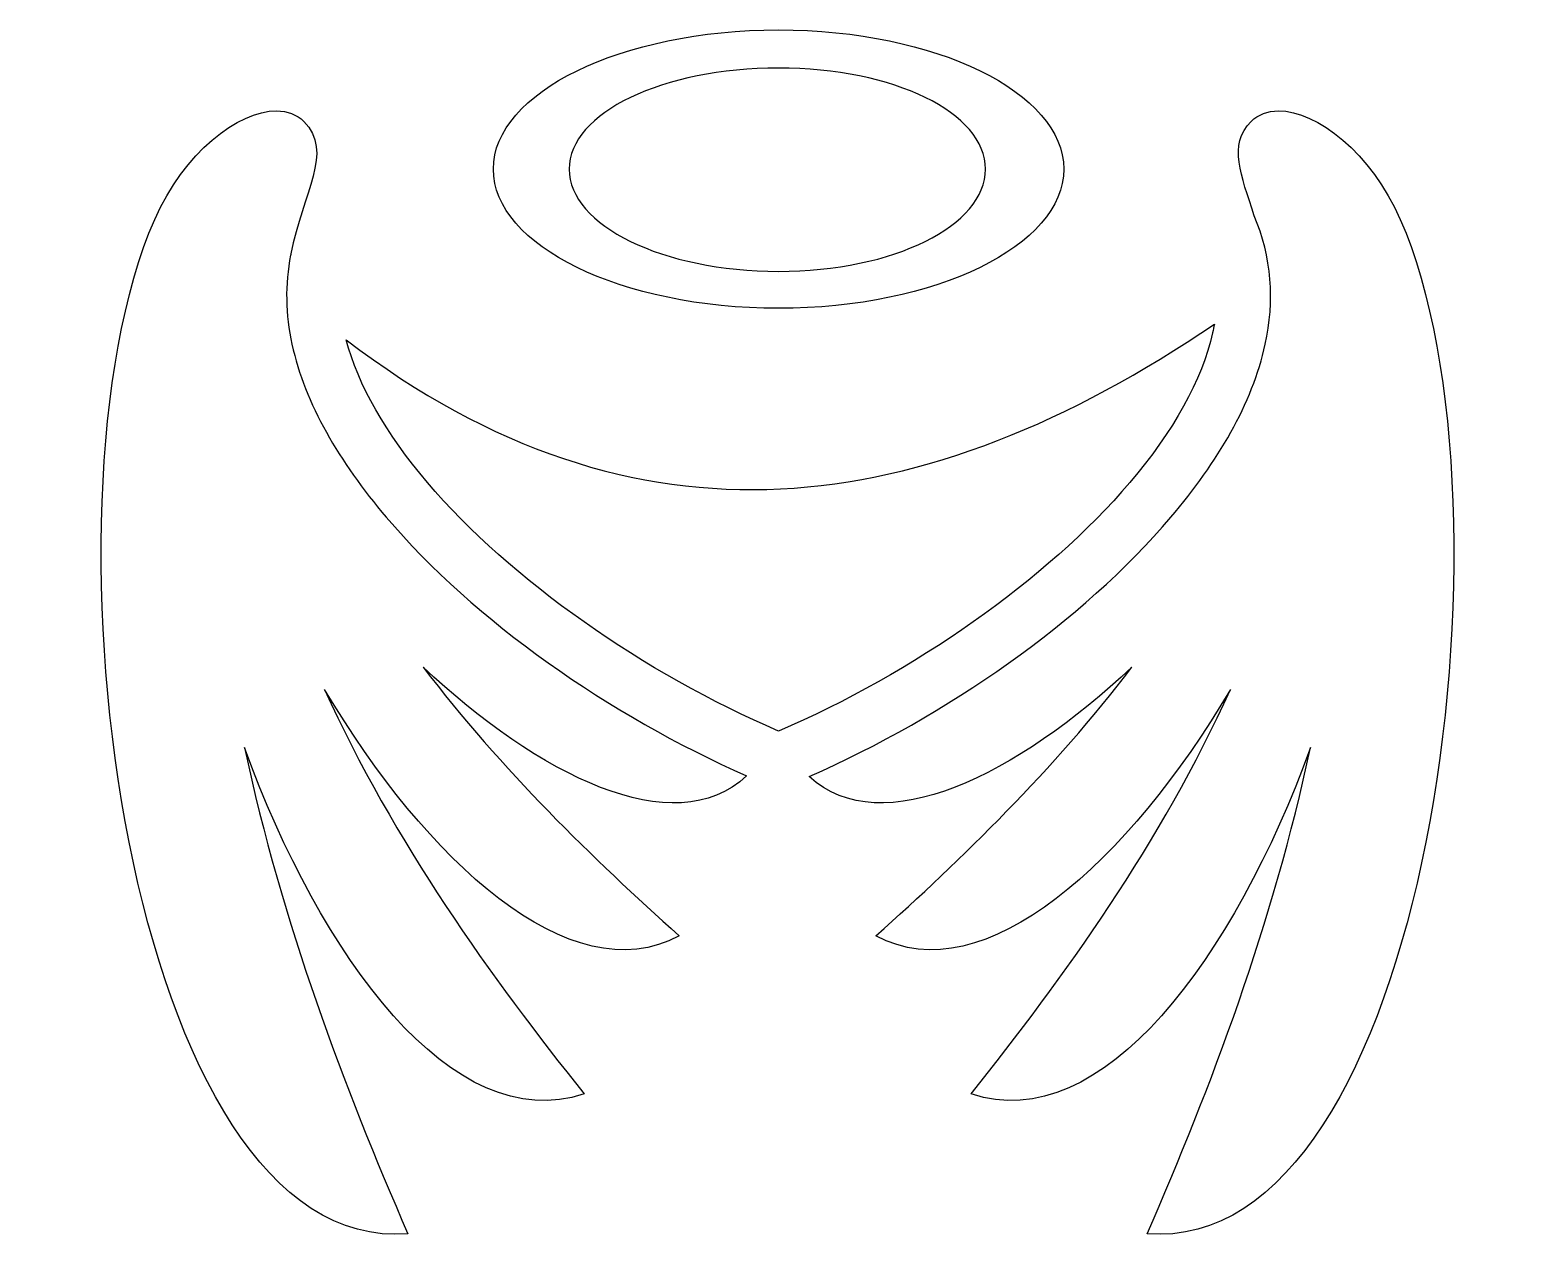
# Model space of a CAD drawing. Header units: centimetres. Extents: x -10.8 to 11.1, y -8.4 to 9.6.
import ezdxf

# ---------------------------------------------------------------- set-up
doc = ezdxf.new("R2010")
doc.units = ezdxf.units.CM
doc.header["$MEASUREMENT"] = 0
doc.layers.add('Layer 1', color=7, linetype='Continuous')

msp = doc.modelspace()

# ---------------------------------------------------------------- linework, layer by layer
at = {"layer": 'Layer 1'}
for points, knots in [([(0.19903, 9.56817), (-2.10052, 9.56817), (-3.97433, 8.65296), (-3.97433, 7.53095), (-3.97433, 7.53095), (-3.97433, 6.40886), (-2.10051, 5.49508), (0.19903, 5.49508), (0.19903, 5.49508), (2.49845, 5.49508), (4.37227, 6.40886), (4.37227, 7.53095), (4.37227, 7.53095), (4.37227, 8.65304), (2.49845, 9.56817), (0.19903, 9.56817)], [0, 0, 0, 0, 0.2, 0.2, 0.2, 0.2, 0.4, 0.4, 0.4, 0.4, 0.6, 0.6, 0.6, 0.6, 1, 1, 1, 1]), ([(0.19903, 9.00944), (1.8887, 9.00944), (3.22711, 8.3555), (3.22711, 7.53095), (3.22711, 7.53095), (3.22711, 6.7064), (1.8887, 6.03525), (0.19903, 6.03525), (0.19903, 6.03525), (-1.49077, 6.03525), (-2.86616, 6.7064), (-2.86616, 7.53095), (-2.86616, 7.53095), (-2.86616, 8.35542), (-1.49077, 9.00953), (0.19903, 9.00944)], [0, 0, 0, 0, 0.2, 0.2, 0.2, 0.2, 0.4, 0.4, 0.4, 0.4, 0.6, 0.6, 0.6, 0.6, 1, 1, 1, 1]), ([(-7.14621, 8.38354), (-7.7046, 8.3875), (-8.50545, 7.76831), (-8.93034, 6.79431), (-8.93034, 6.79431), (-10.75621, 2.60939), (-9.33444, -8.3733), (-5.22487, -8.04755), (-5.22487, -8.04755), (-6.15265, -5.9184), (-7.07183, -3.49413), (-7.61664, -0.93171), (-7.61664, -0.93171), (-6.50606, -3.98863), (-4.56663, -6.64884), (-2.64736, -5.99971), (-2.64736, -5.99971), (-3.99745, -4.30519), (-5.43247, -2.31992), (-6.44383, -0.08177), (-6.44383, -0.08177), (-4.96728, -2.57706), (-2.84395, -4.54538), (-1.2559, -3.68713), (-1.2559, -3.68713), (-2.51006, -2.56618), (-3.8521, -1.26146), (-5.00092, 0.24503), (-5.00092, 0.24503), (-3.32909, -1.33121), (-1.32843, -2.34155), (-0.26757, -1.34681), (-0.26757, -1.34681), (-2.27856, -0.45833), (-4.24696, 0.91634), (-5.54118, 2.43777), (-5.54118, 2.43777), (-6.22902, 3.24638), (-6.73011, 4.09877), (-6.92092, 4.96785), (-6.92092, 4.96785), (-7.01622, 5.40243), (-7.02668, 5.84478), (-6.94065, 6.27244), (-6.94065, 6.27244), (-6.93981, 6.27645), (-6.93884, 6.28028), (-6.93799, 6.28425), (-6.93799, 6.28425), (-6.93769, 6.28611), (-6.93706, 6.28775), (-6.93672, 6.28956), (-6.93672, 6.28956), (-6.76594, 7.18626), (-6.30239, 7.78285), (-6.74696, 8.22802), (-6.74696, 8.22802), (-6.85171, 8.33289), (-6.98985, 8.38235), (-7.14629, 8.38349), (-7.14629, 8.38349), (-7.14629, 8.38349), (-7.14621, 8.38354), (-7.14621, 8.38354)], [0, 0, 0, 0, 0.05882353, 0.05882353, 0.05882353, 0.05882353, 0.11764706, 0.11764706, 0.11764706, 0.11764706, 0.17647059, 0.17647059, 0.17647059, 0.17647059, 0.23529412, 0.23529412, 0.23529412, 0.23529412, 0.29411765, 0.29411765, 0.29411765, 0.29411765, 0.35294118, 0.35294118, 0.35294118, 0.35294118, 0.41176471, 0.41176471, 0.41176471, 0.41176471, 0.47058824, 0.47058824, 0.47058824, 0.47058824, 0.52941176, 0.52941176, 0.52941176, 0.52941176, 0.58823529, 0.58823529, 0.58823529, 0.58823529, 0.64705882, 0.64705882, 0.64705882, 0.64705882, 0.70588235, 0.70588235, 0.70588235, 0.70588235, 0.76470588, 0.76470588, 0.76470588, 0.76470588, 0.82352941, 0.82352941, 0.82352941, 0.82352941, 0.88235294, 0.88235294, 0.88235294, 0.88235294, 1, 1, 1, 1]), ([(7.51383, 8.38354), (7.35739, 8.3824), (7.22059, 8.33294), (7.11585, 8.22802), (7.11585, 8.22802), (6.77108, 7.88283), (6.9718, 7.44521), (7.15928, 6.84828), (7.15928, 6.84828), (7.41874, 6.25004), (7.46053, 5.60154), (7.32142, 4.96788), (7.32142, 4.96788), (7.13065, 4.0988), (6.62818, 3.24641), (5.94042, 2.4378), (5.94042, 2.4378), (4.64173, 0.91107), (2.66523, -0.46787), (0.64707, -1.35597), (0.64707, -1.35597), (1.71055, -2.3346), (3.70349, -1.32603), (5.36988, 0.24515), (5.36988, 0.24515), (4.22101, -1.26143), (2.87902, -2.56619), (1.62477, -3.68701), (1.62477, -3.68701), (3.2129, -4.54534), (5.33623, -2.57702), (6.81282, -0.08173), (6.81282, -0.08173), (5.80142, -2.31988), (4.3664, -4.30515), (3.01635, -5.99971), (3.01635, -5.99971), (4.93563, -6.64889), (6.87379, -3.98872), (7.98433, -0.93171), (7.98433, -0.93171), (7.4396, -3.49417), (6.52169, -5.91849), (5.59391, -8.04755), (5.59391, -8.04755), (9.70347, -8.37334), (11.1239, 2.60935), (9.29811, 6.79431), (9.29811, 6.79431), (8.87318, 7.76826), (8.07229, 8.38742), (7.51386, 8.38345), (7.51386, 8.38345), (7.51386, 8.38345), (7.51383, 8.38354), (7.51383, 8.38354)], [0, 0, 0, 0, 0.06666667, 0.06666667, 0.06666667, 0.06666667, 0.13333333, 0.13333333, 0.13333333, 0.13333333, 0.2, 0.2, 0.2, 0.2, 0.26666667, 0.26666667, 0.26666667, 0.26666667, 0.33333333, 0.33333333, 0.33333333, 0.33333333, 0.4, 0.4, 0.4, 0.4, 0.46666667, 0.46666667, 0.46666667, 0.46666667, 0.53333333, 0.53333333, 0.53333333, 0.53333333, 0.6, 0.6, 0.6, 0.6, 0.66666667, 0.66666667, 0.66666667, 0.66666667, 0.73333333, 0.73333333, 0.73333333, 0.73333333, 0.8, 0.8, 0.8, 0.8, 0.86666667, 0.86666667, 0.86666667, 0.86666667, 1, 1, 1, 1]), ([(6.57685, 5.26438), (2.34331, 2.38734), (-1.88765, 1.78712), (-6.12625, 5.03381), (-6.12625, 5.03381), (-5.95673, 4.37367), (-5.54054, 3.65353), (-4.94023, 2.94776), (-4.94023, 2.94776), (-3.72065, 1.51405), (-1.75739, 0.14873), (0.2003, -0.69176), (0.2003, -0.69176), (2.15799, 0.14873), (4.12125, 1.51405), (5.34083, 2.94776), (5.34083, 2.94776), (5.97251, 3.69046), (6.40085, 4.44869), (6.55189, 5.13657), (6.55189, 5.13657), (6.56129, 5.17958), (6.56943, 5.22204), (6.5769, 5.26442), (6.5769, 5.26442), (6.5769, 5.26442), (6.57685, 5.26438), (6.57685, 5.26438)], [0, 0, 0, 0, 0.125, 0.125, 0.125, 0.125, 0.25, 0.25, 0.25, 0.25, 0.375, 0.375, 0.375, 0.375, 0.5, 0.5, 0.5, 0.5, 0.625, 0.625, 0.625, 0.625, 0.75, 0.75, 0.75, 0.75, 1, 1, 1, 1])]:
    msp.add_open_spline(points, degree=3, knots=knots, dxfattribs=at)

doc.saveas('drawing.dxf')
